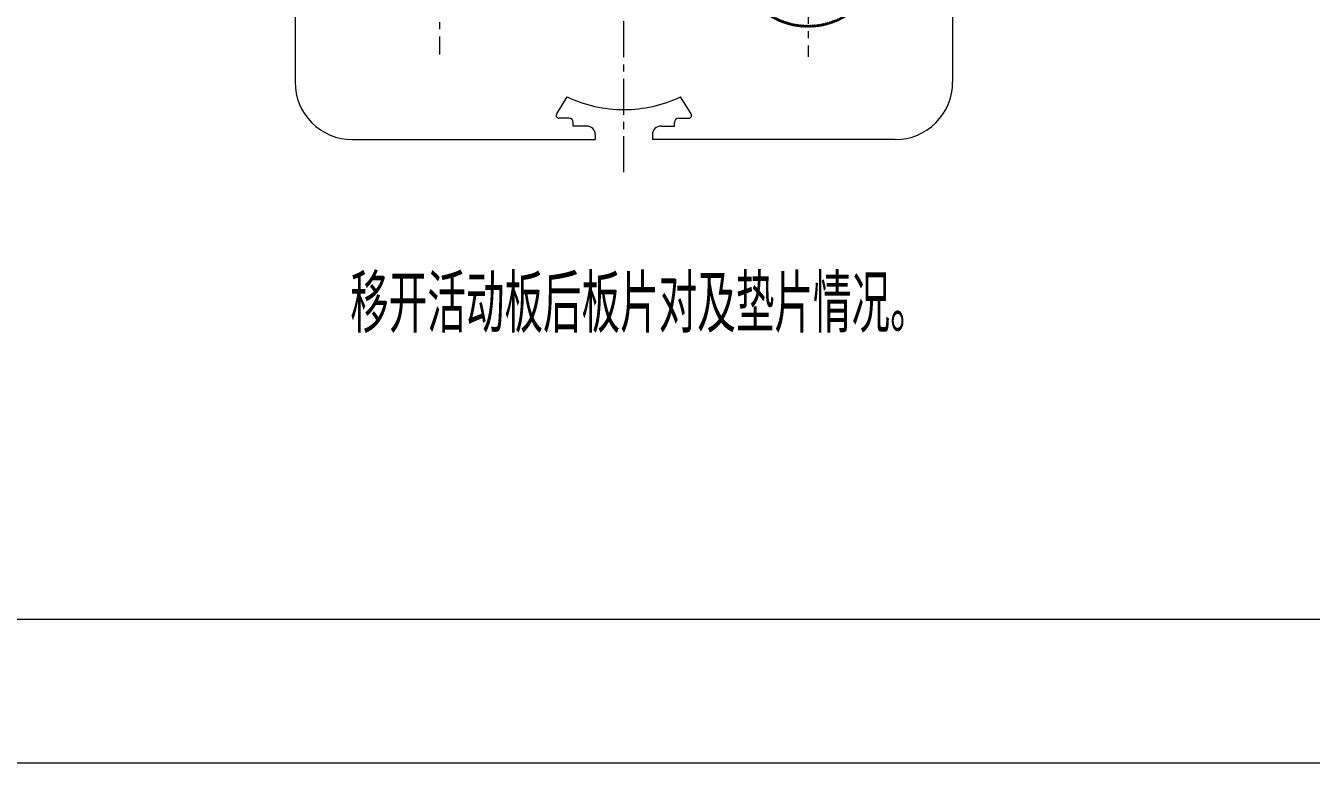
# Model space of a CAD drawing. Header units: millimetres. Extents: x 3251 to 3845, y 1091 to 1511.
# Drawn here: x 3541.4 to 3630.7, y 1090.8 to 1142 of the extents above; entities that cross this region are included whole.
import ezdxf

# ---------------------------------------------------------------- set-up
doc = ezdxf.new("R2010")
doc.units = ezdxf.units.MM
doc.linetypes.add('CENTERX2', pattern=[4, 2.5, -0.5, 0.5, -0.5])
for name, color, linetype, lineweight, true_color in [('1', 1, 'Continuous', 18, 0xff0000), ('2', 2, 'Continuous', 18, 0xffff00), ('3', 3, 'CENTERX2', 18, 0x00ff00)]:
    doc.layers.add(name, color=color, linetype=linetype, lineweight=lineweight, true_color=true_color)
doc.styles.add('HZ', font='txt.shx', dxfattribs={"width": 0.67, "bigfont": 'hztxt.shx'})

msp = doc.modelspace()

# ---------------------------------------------------------------- hatches: boundary and pattern name
at = {"layer": '2'}
h = msp.add_hatch(dxfattribs=at)
h.set_pattern_fill('ANSI37', color=256, scale=0.02, style=0)
h.set_pattern_definition([(45, (3128.39006, 657.37576), (-0.0449012806, 0.0449012806), []), (135, (3128.39006, 657.37576), (-0.0449012806, -0.0449012806), [])])
edge = h.paths.add_edge_path(flags=0)
edge.add_line((3595.76311, 1152.14152), (3595.76311, 1152.00313))
edge.add_arc((3595.76311, 1147.04372), 4.9594, 90.0000003, 180)
edge.add_line((3590.8037, 1147.04372), (3590.66531, 1147.04372))
edge.add_arc((3595.76311, 1147.04372), 5.09779, 90.0000003, 180, ccw=False)
edge = h.paths.add_edge_path(flags=0)
edge.add_line((3595.76311, 1152.00313), (3595.76311, 1152.14152))
edge.add_arc((3595.76311, 1147.04372), 5.09779, 0, 89.9999997, ccw=False)
edge.add_line((3600.8609, 1147.04372), (3600.72251, 1147.04372))
edge.add_arc((3595.76311, 1147.04372), 4.9594, 0, 89.9999997)
edge = h.paths.add_edge_path(flags=0)
edge.add_line((3600.72251, 1147.04372), (3600.8609, 1147.04372))
edge.add_arc((3595.76311, 1147.04372), 5.09779, 270.0000003, 360, ccw=False)
edge.add_line((3595.76311, 1141.94593), (3595.76311, 1142.08432))
edge.add_arc((3595.76311, 1147.04372), 4.9594, 270.0000003, 360)
edge = h.paths.add_edge_path(flags=0)
edge.add_line((3590.66531, 1147.04372), (3590.8037, 1147.04372))
edge.add_arc((3595.76311, 1147.04372), 4.9594, 180, 269.9999997)
edge.add_line((3595.76311, 1142.08432), (3595.76311, 1141.94593))
edge.add_arc((3595.76311, 1147.04372), 5.09779, 180, 269.9999997, ccw=False)

# ---------------------------------------------------------------- linework, layer by layer
at = {"layer": '1'}
for p, q in [((3560.11444, 1203.38888), (3560.11444, 1138.13812)), ((3605.81178, 1203.38888), (3605.81178, 1138.13812)), ((3578.29508, 1135.92552), (3579.02955, 1137.0996)), ((3587.63114, 1135.92552), (3586.89667, 1137.0996)), ((3579.15019, 1135.61945), (3578.46464, 1135.61945)), ((3586.77602, 1135.61945), (3587.46158, 1135.61945)), ((3579.45019, 1135.08131), (3579.45019, 1135.31945)), ((3580.37631, 1135.08131), (3579.45019, 1135.08131)), ((3585.54991, 1135.08131), (3586.47602, 1135.08131)), ((3586.47602, 1135.08131), (3586.47602, 1135.31945)), ((3564.11444, 1134.13812), (3580.97631, 1134.13812)), ((3580.97631, 1134.48131), (3580.97631, 1134.13812)), ((3584.94991, 1134.48131), (3584.94991, 1134.13812)), ((3601.81178, 1134.13812), (3584.94991, 1134.13812)), ((3260.94153, 1100.8201), (3819.94153, 1100.8201))]:
    msp.add_line(p, q, dxfattribs=at)
msp.add_circle((3595.76311, 1147.04372), 5.09779, dxfattribs=at)
for centre, radius, start, end in [((3564.11444, 1138.13812), 4, 180, 270), ((3601.81178, 1138.13812), 4, 270, 0), ((3582.94869, 1145.43605), 9.21174, 244.8207475, 270.0896512), ((3582.97752, 1145.43605), 9.21174, 269.9103488, 295.1792525), ((3578.46464, 1135.81945), 0.2, 147.9713227, 270), ((3579.15019, 1135.31945), 0.3, 0, 90), ((3586.77602, 1135.31945), 0.3, 90, 180), ((3587.46158, 1135.81945), 0.2, 270, 32.0286773), ((3580.37631, 1134.48131), 0.6, 0, 90), ((3585.54991, 1134.48131), 0.6, 90, 180)]:
    msp.add_arc(centre, radius, start, end, dxfattribs=at)
at = {"layer": '2'}
msp.add_line((3844.94153, 1090.8201), (3250.94153, 1090.8201), dxfattribs=at)
at = {"layer": '3'}
for p, q in [((3582.96311, 1131.86464), (3582.96311, 1210.94488)), ((3570.16311, 1157.30373), (3570.16311, 1140.04328)), ((3595.76311, 1156.67507), (3595.76311, 1139.88578))]:
    msp.add_line(p, q, dxfattribs=at)

# ---------------------------------------------------------------- texts
at = {"layer": '2', "insert": (3563.94613, 1120.70365), "char_height": 4, "width": 60.2742308, "attachment_point": 7, "style": 'HZ'}
msp.add_mtext('\\T1;移开活动板后板片对及垫片情况。', dxfattribs=at)

doc.saveas('drawing.dxf')
